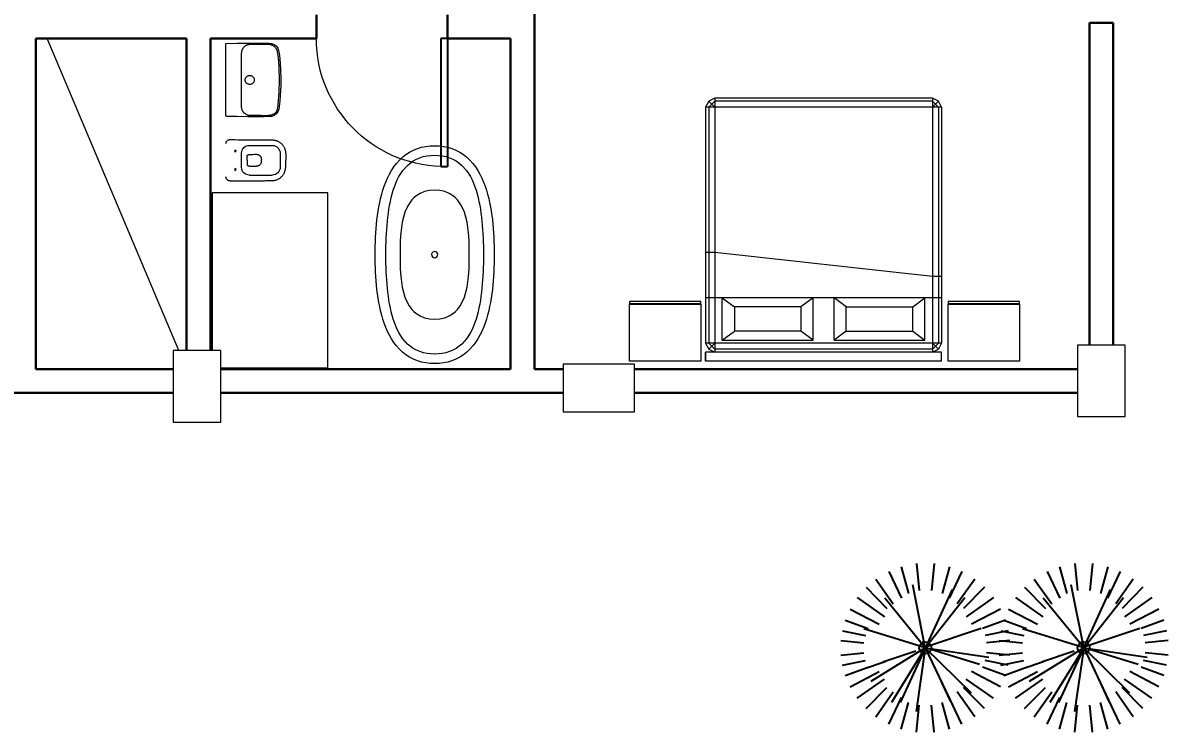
# Model space of a CAD drawing. Header units: inches. Extents: x 675 to 51927, y 19035 to 68555.
# Drawn here: x 34664 to 44280, y 25242 to 31198 of the extents above; entities that cross this region are included whole.
import ezdxf

# ---------------------------------------------------------------- set-up
doc = ezdxf.new("R2010")
doc.units = ezdxf.units.IN
doc.header["$LTSCALE"] = 0.5
doc.header["$MEASUREMENT"] = 0
for name, color, linetype in [('00 plants', 87, 'Continuous'), ('DOOR Single', 242, 'Continuous'), ('WINDOW_TEXT', 7, 'Continuous')]:
    doc.layers.add(name, color=color, linetype=linetype)
for name, color, linetype, lineweight in [('00I-FURN', 30, 'Continuous', 9), ('Column', 192, 'Continuous', 13), ('Wall', 113, 'Continuous', 50)]:
    doc.layers.add(name, color=color, linetype=linetype, lineweight=lineweight)
doc.styles.add('_TCH_WINDOW', font='SIMPLEX', dxfattribs={"height": 3.5, "bigfont": 'GBCBIG'})

# ---------------------------------------------------------------- blocks, each defined once
blk = doc.blocks.new('V1')
at = {"layer": '00I-FURN'}
for p, q in [((15921.4, 30970.8), (15917.9, 30948.6)), ((15928.3, 30992), (15921.4, 30970.8)), ((15941, 31010.5), (15928.3, 30992)), ((15929.9, 30959.9), (15931.8, 30966.1)), ((15931.8, 30966.1), (15934, 30972.2)), ((15934, 30972.2), (15936.7, 30978.1)), ((15936.7, 30978.1), (15939.7, 30983.8)), ((15939.7, 30983.8), (15943.3, 30989.2)), ((15958.6, 31023.9), (15941, 31010.5)), ((15943.3, 30989.2), (15947.3, 30994.4)), ((15947.3, 30994.4), (15951.7, 30999.2)), ((15951.7, 30999.2), (15956.5, 31003.7)), ((15956.5, 31003.7), (15961.7, 31007.7)), ((15979.7, 31030.6), (15958.6, 31023.9)), ((15961.7, 31007.7), (15967.1, 31011.3)), ((15967.1, 31011.3), (15969.9, 31012.9)), ((15969.9, 31012.9), (15972.8, 31014.4)), ((15972.8, 31014.4), (15975.8, 31015.8)), ((15975.8, 31015.8), (15978.8, 31017)), ((15978.8, 31017), (15981.8, 31018.1)), ((16002.2, 31032.8), (15979.7, 31030.6)), ((15981.8, 31018.1), (15984.9, 31019)), ((15984.9, 31019), (15991.2, 31020.6)), ((15991.2, 31020.6), (15997.6, 31021.6)), ((15997.6, 31021.6), (16004.1, 31022.4)), ((16047.1, 31033.3), (16002.2, 31032.8)), ((16004.1, 31022.4), (16017.4, 31023.1)), ((16017.4, 31023.1), (16030.7, 31023.2)), ((16030.7, 31023.2), (16082.9, 31023.1)), ((16091.9, 31033.6), (16047.1, 31033.3)), ((16082.9, 31023.1), (16135.1, 31022.6)), ((16136.7, 31033.8), (16091.9, 31033.6)), ((16135.1, 31022.6), (16148.4, 31022.6)), ((16181.6, 31033.7), (16136.7, 31033.8)), ((16148.4, 31022.6), (16161.6, 31022.2)), ((16161.6, 31022.2), (16168.2, 31021.7)), ((16168.2, 31021.7), (16174.6, 31020.7)), ((16174.6, 31020.7), (16180.9, 31019.4)), ((16180.9, 31019.4), (16184, 31018.5)), ((16271.3, 31033.1), (16181.6, 31033.7)), ((16184, 31018.5), (16187.1, 31017.5)), ((16187.1, 31017.5), (16190.1, 31016.4)), ((16190.1, 31016.4), (16193.1, 31015.1)), ((16193.1, 31015.1), (16196, 31013.7)), ((16196, 31013.7), (16198.9, 31012.1)), ((16198.9, 31012.1), (16201.7, 31010.4)), ((16201.7, 31010.4), (16204.4, 31008.6)), ((16204.4, 31008.6), (16207, 31006.7)), ((16207, 31006.7), (16209.5, 31004.6)), ((16209.5, 31004.6), (16212, 31002.5)), ((16212, 31002.5), (16214.3, 31000.2)), ((16214.3, 31000.2), (16216.5, 30997.8)), ((16216.5, 30997.8), (16218.6, 30995.4)), ((16218.6, 30995.4), (16220.6, 30992.8)), ((16220.6, 30992.8), (16222.4, 30990.2)), ((16222.4, 30990.2), (16224.1, 30987.5)), ((16224.1, 30987.5), (16225.7, 30984.7)), ((16225.7, 30984.7), (16227.1, 30981.8)), ((16227.1, 30981.8), (16228.4, 30978.9)), ((16228.4, 30978.9), (16229.5, 30975.9)), ((16229.5, 30975.9), (16230.5, 30972.8)), ((16230.5, 30972.8), (16232.2, 30966.6)), ((16232.2, 30966.6), (16233.4, 30960.2)), ((16361, 31031.8), (16271.3, 31033.1)), ((16362.1, 31031.6), (16361, 31031.8)), ((16363.1, 31030.9), (16362.1, 31031.6)), ((16363.7, 31029.9), (16363.1, 31030.9)), ((16364, 31028.8), (16363.7, 31029.9)), ((16364, 30724.9), (16364, 31028.8)), ((15912.7, 30904), (15908.9, 30859.3)), ((15917.9, 30948.6), (15912.7, 30904)), ((15916.5, 30830), (15919.9, 30882.1)), ((15919.9, 30882.1), (15924.9, 30934.1)), ((15924.9, 30934.1), (15927, 30947.1)), ((15927, 30947.1), (15929.9, 30959.9)), ((16233.4, 30960.2), (16234.3, 30953.6)), ((16234.3, 30953.6), (16235, 30947)), ((16235, 30947), (16235.7, 30933.7)), ((16235.7, 30933.7), (16236.6, 30724.9)), ((15905.8, 30814.6), (15903.3, 30724.9)), ((15908.9, 30859.3), (15905.8, 30814.6)), ((15915.1, 30725.6), (15916.5, 30830)), ((15903.3, 30724.9), (15904.3, 30680.1)), ((15904.3, 30680.1), (15905.8, 30635.3)), ((15917.9, 30621.2), (15915.1, 30725.6)), ((16126.7, 30728.6), (16126.5, 30724.9)), ((16126.5, 30724.9), (16126.7, 30721.2)), ((16127.2, 30732.2), (16126.7, 30728.6)), ((16126.7, 30721.2), (16127.2, 30717.5)), ((16128.1, 30735.8), (16127.2, 30732.2)), ((16127.2, 30717.5), (16128.1, 30713.9)), ((16129.4, 30739.3), (16128.1, 30735.8)), ((16128.1, 30713.9), (16129.4, 30710.4)), ((16130.9, 30742.6), (16129.4, 30739.3)), ((16129.4, 30710.4), (16130.9, 30707.1)), ((16132.8, 30745.8), (16130.9, 30742.6)), ((16130.9, 30707.1), (16132.8, 30703.9)), ((16135, 30748.8), (16132.8, 30745.8)), ((16132.8, 30703.9), (16135, 30700.9)), ((16137.5, 30751.5), (16135, 30748.8)), ((16135, 30700.9), (16137.5, 30698.2)), ((16140.3, 30754), (16137.5, 30751.5)), ((16137.5, 30698.2), (16140.3, 30695.7)), ((16143.3, 30756.2), (16140.3, 30754)), ((16140.3, 30695.7), (16143.3, 30693.5)), ((16146.4, 30758.1), (16143.3, 30756.2)), ((16143.3, 30693.5), (16146.4, 30691.6)), ((16149.8, 30759.7), (16146.4, 30758.1)), ((16146.4, 30691.6), (16149.8, 30690)), ((16153.3, 30761), (16149.8, 30759.7)), ((16149.8, 30690), (16153.3, 30688.7)), ((16156.9, 30761.9), (16153.3, 30761)), ((16153.3, 30688.7), (16156.9, 30687.8)), ((16160.5, 30762.4), (16156.9, 30761.9)), ((16156.9, 30687.8), (16160.5, 30687.3)), ((16164.2, 30762.6), (16160.5, 30762.4)), ((16160.5, 30687.3), (16164.2, 30687.1)), ((16167.9, 30762.4), (16164.2, 30762.6)), ((16164.2, 30687.1), (16167.9, 30687.3)), ((16171.6, 30761.9), (16167.9, 30762.4)), ((16167.9, 30687.3), (16171.6, 30687.8)), ((16175.2, 30761), (16171.6, 30761.9)), ((16171.6, 30687.8), (16175.2, 30688.7)), ((16178.7, 30759.7), (16175.2, 30761)), ((16175.2, 30688.7), (16178.7, 30690)), ((16182, 30758.1), (16178.7, 30759.7)), ((16178.7, 30690), (16182, 30691.6)), ((16185.2, 30756.2), (16182, 30758.1)), ((16182, 30691.6), (16185.2, 30693.5)), ((16188.2, 30754), (16185.2, 30756.2)), ((16185.2, 30693.5), (16188.2, 30695.7)), ((16190.9, 30751.5), (16188.2, 30754)), ((16188.2, 30695.7), (16190.9, 30698.2)), ((16193.4, 30748.8), (16190.9, 30751.5)), ((16190.9, 30698.2), (16193.4, 30700.9)), ((16195.6, 30745.8), (16193.4, 30748.8)), ((16193.4, 30700.9), (16195.6, 30703.9)), ((16197.5, 30742.6), (16195.6, 30745.8)), ((16195.6, 30703.9), (16197.5, 30707.1)), ((16199.1, 30739.3), (16197.5, 30742.6)), ((16197.5, 30707.1), (16199.1, 30710.4)), ((16200.3, 30735.8), (16199.1, 30739.3)), ((16199.1, 30710.4), (16200.3, 30713.9)), ((16201.2, 30732.2), (16200.3, 30735.8)), ((16200.3, 30713.9), (16201.2, 30717.5)), ((16201.8, 30728.6), (16201.2, 30732.2)), ((16201.2, 30717.5), (16201.8, 30721.2)), ((16201.9, 30724.9), (16201.8, 30728.6)), ((16201.8, 30721.2), (16201.9, 30724.9)), ((16236.6, 30724.9), (16236.7, 30516)), ((16364, 30420.9), (16364, 30724.9)), ((15905.8, 30635.3), (15908.9, 30590.5)), ((15908.9, 30590.5), (15912.7, 30545.8)), ((15926.8, 30517.2), (15917.9, 30621.2)), ((15912.7, 30545.8), (15917.9, 30501.3)), ((15917.9, 30501.3), (15921.3, 30479)), ((15929.6, 30490.6), (15926.8, 30517.2)), ((15930.6, 30484.3), (15929.6, 30490.6)), ((15931.9, 30478.2), (15930.6, 30484.3)), ((16232.7, 30483.3), (16230.9, 30477.1)), ((16234.1, 30489.7), (16232.7, 30483.3)), ((16235.1, 30496.2), (16234.1, 30489.7)), ((16235.9, 30502.8), (16235.1, 30496.2)), ((16236.7, 30516), (16235.9, 30502.8)), ((15921.3, 30479), (15928.3, 30457.9)), ((15928.3, 30457.9), (15941, 30439.3)), ((15933.5, 30472.4), (15931.9, 30478.2)), ((15934.4, 30469.7), (15933.5, 30472.4)), ((15935.5, 30467.1), (15934.4, 30469.7)), ((15936.7, 30464.5), (15935.5, 30467.1)), ((15937.9, 30462.1), (15936.7, 30464.5)), ((15939.3, 30459.8), (15937.9, 30462.1)), ((15940.8, 30457.5), (15939.3, 30459.8)), ((15942.3, 30455.4), (15940.8, 30457.5)), ((15941, 30439.3), (15958.7, 30425.8)), ((15944, 30453.4), (15942.3, 30455.4)), ((15945.7, 30451.5), (15944, 30453.4)), ((15947.6, 30449.7), (15945.7, 30451.5)), ((15949.5, 30447.9), (15947.6, 30449.7)), ((15951.5, 30446.3), (15949.5, 30447.9)), ((15953.5, 30444.7), (15951.5, 30446.3)), ((15955.7, 30443.3), (15953.5, 30444.7)), ((15960.2, 30440.6), (15955.7, 30443.3)), ((15958.7, 30425.8), (15979.7, 30419.1)), ((15964.9, 30438.2), (15960.2, 30440.6)), ((15969.8, 30436.2), (15964.9, 30438.2)), ((15975, 30434.4), (15969.8, 30436.2)), ((15980.3, 30432.9), (15975, 30434.4)), ((15979.7, 30419.1), (16002.2, 30417)), ((15985.9, 30431.6), (15980.3, 30432.9)), ((15997.6, 30429.7), (15985.9, 30431.6)), ((16010.2, 30428.5), (15997.6, 30429.7)), ((16002.2, 30417), (16047.1, 30416.4)), ((16037.5, 30427.7), (16010.2, 30428.5)), ((16067.8, 30427.9), (16037.5, 30427.7)), ((16047.1, 30416.4), (16091.9, 30416.2)), ((16132.2, 30427.9), (16067.8, 30427.9)), ((16091.9, 30416.2), (16136.7, 30416)), ((16147, 30427.9), (16132.2, 30427.9)), ((16136.7, 30416), (16181.6, 30416.1)), ((16160.9, 30428.3), (16147, 30427.9)), ((16167.5, 30428.9), (16160.9, 30428.3)), ((16174, 30429.8), (16167.5, 30428.9)), ((16180.3, 30431.2), (16174, 30429.8)), ((16183.4, 30432), (16180.3, 30431.2)), ((16181.6, 30416.1), (16271.3, 30416.7)), ((16186.4, 30433), (16183.4, 30432)), ((16189.5, 30434.2), (16186.4, 30433)), ((16192.4, 30435.4), (16189.5, 30434.2)), ((16198.2, 30438.4), (16192.4, 30435.4)), ((16203.8, 30441.8), (16198.2, 30438.4)), ((16209, 30445.8), (16203.8, 30441.8)), ((16211.5, 30447.9), (16209, 30445.8)), ((16213.9, 30450.1), (16211.5, 30447.9)), ((16216.2, 30452.4), (16213.9, 30450.1)), ((16218.3, 30454.9), (16216.2, 30452.4)), ((16220.4, 30457.4), (16218.3, 30454.9)), ((16222.3, 30460), (16220.4, 30457.4)), ((16224.1, 30462.7), (16222.3, 30460)), ((16225.7, 30465.4), (16224.1, 30462.7)), ((16227.2, 30468.3), (16225.7, 30465.4)), ((16228.6, 30471.2), (16227.2, 30468.3)), ((16229.8, 30474.1), (16228.6, 30471.2)), ((16230.9, 30477.1), (16229.8, 30474.1)), ((16271.3, 30416.7), (16361, 30418)), ((15908.6, 30108), (15908.6, 29993)), ((16167.8, 30175.5), (15974.7, 30174.5)), ((16232.5, 29990), (16232.5, 30111)), ((16066.6, 30043.3), (16066.6, 30057.7)), ((16167.8, 29925.6), (15974.7, 29926.5))]:
    blk.add_line(p, q, dxfattribs=at)
for centre in [(16285.1, 30128), (16285.1, 29973)]:
    blk.add_circle(centre, 7.5, dxfattribs=at)
for centre, radius, start, end in [((16330.5, 30190), 33.6, 0.00414, 49.20854), ((15975.1, 30108), 66.5, 90.29498, 180), ((16168.1, 30111), 64.5, 0, 90.29498), ((15975.1, 29993), 66.5, 180, 269.70502), ((16168.1, 29990), 64.5, 269.70502, 0), ((16330.5, 29911), 33.6, 310.81433, 359.99742)]:
    blk.add_arc(centre, radius, start, end, dxfattribs=at)
for points, knots in [([(15974.3, 30221.6), (15971.6, 30221.4), (15966.3, 30221.1), (15957.4, 30219.9), (15947.8, 30217.8), (15937.5, 30214.4), (15927.8, 30210.3), (15919, 30205.5), (15910.8, 30200.2), (15903.1, 30194.2), (15896, 30187.6), (15889.4, 30180.4), (15883.4, 30172.6), (15878.1, 30164.3), (15873.5, 30155.7), (15869.7, 30146.7), (15866.7, 30137.4), (15864.4, 30127.9), (15862.9, 30118.1), (15862.7, 30111.5), (15862.5, 30108.1)], [0, 0, 0, 0, 0.045687, 0.091373, 0.15284, 0.214444, 0.275914, 0.33116, 0.3866, 0.442041, 0.497288, 0.5529, 0.608712, 0.664523, 0.720132, 0.77556, 0.831189, 0.886816, 0.94224, 1, 1, 1, 1]), ([(16329.8, 30223.8), (16270.6, 30223.5), (16211.3, 30223), (16137.3, 30222.5), (16122.4, 30222.4), (16100.2, 30222.3), (16092.8, 30222.3), (16078, 30222.2), (16070.6, 30222.1), (16048.4, 30222), (16033.6, 30221.9), (16011.3, 30221.8), (16003.9, 30221.8), (15992.8, 30221.7), (15989.1, 30221.7), (15983.6, 30221.7), (15981.7, 30221.6), (15978.9, 30221.6), (15978, 30221.6), (15976.1, 30221.6), (15975.2, 30221.6), (15974.3, 30221.6)], [0, 0, 0, 0, 0.5, 0.5, 0.625, 0.625, 0.6875, 0.6875, 0.75, 0.75, 0.875, 0.875, 0.9375, 0.9375, 0.96875, 0.96875, 0.984375, 0.984375, 0.992187, 0.992187, 1, 1, 1, 1]), ([(16352.1, 30215.7), (16350.9, 30216.7), (16350.1, 30217.3), (16348.9, 30218.1), (16348.4, 30218.4), (16347.6, 30218.9), (16347.2, 30219.2), (16345, 30220.4), (16343.3, 30221.2), (16340.5, 30222.2), (16339.6, 30222.5), (16338.1, 30222.8), (16337.7, 30223), (16336.7, 30223.2), (16336.2, 30223.3), (16333.8, 30223.7), (16331.8, 30223.8), (16329.8, 30223.8)], [0, 0, 0, 0, 0.125, 0.125, 0.1875, 0.1875, 0.25, 0.25, 0.5, 0.5, 0.625, 0.625, 0.6875, 0.6875, 0.75, 0.75, 1, 1, 1, 1]), ([(15862.5, 30108.1), (15862.5, 30102.8), (15862.4, 30083.6), (15862.4, 30064.4), (15862.4, 30050.5)], [0, 0, 0, 0, 0.277738, 1, 1, 1, 1]), ([(16110.1, 30100.9), (16109.9, 30100.9), (16109.5, 30100.9), (16109, 30100.9), (16108.4, 30100.9), (16107.8, 30100.9), (16107.3, 30100.9), (16106.7, 30100.9), (16106.1, 30100.8), (16105.6, 30100.8), (16105, 30100.7), (16104.4, 30100.7), (16103.9, 30100.6), (16103.3, 30100.6), (16102.7, 30100.5), (16102.2, 30100.4), (16101.6, 30100.3), (16101.1, 30100.2), (16100.2, 30100.1), (16099, 30099.8), (16097.4, 30099.4), (16095.5, 30098.8), (16093.5, 30098.1), (16091, 30097.1), (16088.2, 30095.7), (16085.2, 30093.8), (16082.2, 30091.6), (16079.6, 30089.2), (16077, 30086.5), (16074.6, 30083.4), (16072.1, 30079.5), (16070.5, 30076.2), (16069.6, 30074), (16069.2, 30073), (16068.8, 30072), (16068.5, 30071), (16068.2, 30069.9), (16067.9, 30068.8), (16067.7, 30067.7), (16067.4, 30066.6), (16067.2, 30065.4), (16067, 30064.2), (16066.9, 30062.9), (16066.8, 30061.7), (16066.7, 30060.4), (16066.6, 30059.1), (16066.6, 30058.2), (16066.6, 30057.7)], [0, 0, 0, 0, 0.008226, 0.016444, 0.024655, 0.032862, 0.041066, 0.049267, 0.057466, 0.065666, 0.073868, 0.082072, 0.09028, 0.098494, 0.106714, 0.114942, 0.123179, 0.131426, 0.139686, 0.160741, 0.185305, 0.213382, 0.244976, 0.280089, 0.330912, 0.383221, 0.437023, 0.492326, 0.541013, 0.599203, 0.666895, 0.744087, 0.758741, 0.773738, 0.789079, 0.804764, 0.820793, 0.837166, 0.853883, 0.870944, 0.888349, 0.906097, 0.92419, 0.942627, 0.961407, 0.980532, 1, 1, 1, 1]), ([(16165.8, 30098.9), (16162.7, 30099), (16156.5, 30099.2), (16147.2, 30099.6), (16131.8, 30100.1), (16119.4, 30100.5), (16110.1, 30100.9)], [0, 0, 0, 0, 0.166649, 0.333411, 0.500175, 1, 1, 1, 1]), ([(16185.6, 30085.8), (16185.7, 30086.1), (16185.7, 30086.3), (16185.8, 30086.9), (16185.8, 30087.2), (16185.8, 30087.8), (16185.7, 30088.1), (16185.6, 30088.5), (16185.6, 30088.7), (16185.5, 30089), (16185.5, 30089.2), (16185.3, 30089.6), (16185.2, 30089.9), (16185, 30090.4), (16184.9, 30090.5), (16184.7, 30090.8), (16184.7, 30090.9), (16184.4, 30091.3), (16184.2, 30091.6), (16183.8, 30092), (16183.6, 30092.3), (16183, 30092.9), (16182.6, 30093.3), (16181.7, 30094), (16181.2, 30094.3), (16179.9, 30095.2), (16179, 30095.7), (16177.1, 30096.6), (16176.1, 30096.9), (16174.2, 30097.6), (16173.2, 30097.9), (16171.1, 30098.3), (16170.1, 30098.5), (16168, 30098.8), (16166.9, 30098.9), (16165.8, 30098.9)], [0, 0, 0, 0, 0.03125, 0.03125, 0.0625, 0.0625, 0.09375, 0.09375, 0.109375, 0.109375, 0.125, 0.125, 0.15625, 0.15625, 0.171875, 0.171875, 0.1875, 0.1875, 0.21875, 0.21875, 0.25, 0.25, 0.3125, 0.3125, 0.375, 0.375, 0.5, 0.5, 0.625, 0.625, 0.75, 0.75, 0.875, 0.875, 1, 1, 1, 1]), ([(15862.5, 29992.9), (15862.5, 29998.2), (15862.4, 30017.4), (15862.4, 30036.6), (15862.4, 30050.5)], [0, 0, 0, 0, 0.277738, 1, 1, 1, 1]), ([(16066.6, 30043.3), (16066.6, 30040.3), (16066.9, 30037.4), (16067.7, 30033.1), (16068, 30031.7), (16068.9, 30028.8), (16069.4, 30027.5), (16071, 30023.4), (16072.4, 30020.9), (16075.6, 30016.1), (16077.5, 30013.9), (16081.5, 30010), (16083.7, 30008.2), (16088.5, 30005.2), (16091, 30003.9), (16094.9, 30002.4), (16096.2, 30002), (16098.3, 30001.4), (16098.9, 30001.2), (16100.3, 30000.9), (16101, 30000.8), (16104.4, 30000.2), (16107.3, 30000), (16110.1, 30000.2)], [0, 0, 0, 0, 0.125, 0.125, 0.1875, 0.1875, 0.25, 0.25, 0.375, 0.375, 0.5, 0.5, 0.625, 0.625, 0.75, 0.75, 0.8125, 0.8125, 0.84375, 0.84375, 0.875, 0.875, 1, 1, 1, 1]), ([(16165.8, 30002.1), (16162.7, 30002), (16156.5, 30001.8), (16147.2, 30001.5), (16131.8, 30000.9), (16119.4, 30000.5), (16110.1, 30000.2)], [0, 0, 0, 0, 0.166649, 0.333411, 0.500175, 1, 1, 1, 1]), ([(16185.6, 30015.2), (16185.7, 30014.9), (16185.7, 30014.7), (16185.8, 30014.1), (16185.8, 30013.8), (16185.8, 30013.2), (16185.7, 30012.9), (16185.6, 30012.5), (16185.6, 30012.3), (16185.5, 30012), (16185.5, 30011.9), (16185.3, 30011.4), (16185.2, 30011.1), (16185, 30010.7), (16184.9, 30010.5), (16184.7, 30010.2), (16184.7, 30010.1), (16184.4, 30009.7), (16184.2, 30009.4), (16183.8, 30009), (16183.6, 30008.7), (16183, 30008.1), (16182.6, 30007.7), (16181.7, 30007), (16181.2, 30006.7), (16179.9, 30005.8), (16179, 30005.3), (16177.1, 30004.4), (16176.1, 30004.1), (16174.2, 30003.4), (16173.2, 30003.1), (16171.1, 30002.7), (16170.1, 30002.5), (16168, 30002.2), (16166.9, 30002.1), (16165.8, 30002.1)], [0, 0, 0, 0, 0.03125, 0.03125, 0.0625, 0.0625, 0.09375, 0.09375, 0.109375, 0.109375, 0.125, 0.125, 0.15625, 0.15625, 0.171875, 0.171875, 0.1875, 0.1875, 0.21875, 0.21875, 0.25, 0.25, 0.3125, 0.3125, 0.375, 0.375, 0.5, 0.5, 0.625, 0.625, 0.75, 0.75, 0.875, 0.875, 1, 1, 1, 1]), ([(16186.2, 30050.5), (16186.2, 30052), (16186.2, 30053.5), (16186.1, 30055.7), (16186.1, 30056.5), (16186.1, 30058), (16186.1, 30058.7), (16186, 30062.4), (16185.9, 30065.4), (16185.8, 30069.8), (16185.8, 30071.3), (16185.7, 30074.2), (16185.7, 30075.7), (16185.7, 30080), (16185.7, 30082.9), (16185.6, 30085.8)], [0, 0, 0, 0, 0.125, 0.125, 0.1875, 0.1875, 0.25, 0.25, 0.5, 0.5, 0.625, 0.625, 0.75, 0.75, 1, 1, 1, 1]), ([(16186.2, 30050.5), (16186.2, 30049), (16186.2, 30047.5), (16186.1, 30045.3), (16186.1, 30044.5), (16186.1, 30043.1), (16186.1, 30042.3), (16186, 30038.6), (16185.9, 30035.6), (16185.8, 30031.2), (16185.8, 30029.7), (16185.7, 30026.8), (16185.7, 30025.3), (16185.7, 30021), (16185.7, 30018.1), (16185.6, 30015.2)], [0, 0, 0, 0, 0.125, 0.125, 0.1875, 0.1875, 0.25, 0.25, 0.5, 0.5, 0.625, 0.625, 0.75, 0.75, 1, 1, 1, 1]), ([(15974.3, 29879.5), (15971.6, 29879.6), (15966.3, 29879.9), (15957.4, 29881.1), (15947.8, 29883.3), (15937.5, 29886.6), (15927.8, 29890.7), (15919, 29895.5), (15910.8, 29900.8), (15903.1, 29906.8), (15896, 29913.4), (15889.4, 29920.7), (15883.4, 29928.4), (15878.1, 29936.7), (15873.5, 29945.3), (15869.7, 29954.3), (15866.7, 29963.6), (15864.4, 29973.1), (15862.9, 29982.9), (15862.7, 29989.5), (15862.5, 29992.9)], [0, 0, 0, 0, 0.045687, 0.091373, 0.15284, 0.214444, 0.275914, 0.33116, 0.3866, 0.442041, 0.497288, 0.5529, 0.608712, 0.664523, 0.720132, 0.77556, 0.831189, 0.886816, 0.94224, 1, 1, 1, 1]), ([(16329.8, 29877.2), (16270.6, 29877.5), (16211.3, 29878), (16137.3, 29878.5), (16122.4, 29878.6), (16100.2, 29878.7), (16092.8, 29878.8), (16078, 29878.8), (16070.6, 29878.9), (16048.4, 29879), (16033.6, 29879.1), (16011.3, 29879.2), (16003.9, 29879.2), (15992.8, 29879.3), (15989.1, 29879.3), (15983.6, 29879.4), (15981.7, 29879.4), (15978.9, 29879.4), (15978, 29879.4), (15976.1, 29879.4), (15975.2, 29879.4), (15974.3, 29879.5)], [0, 0, 0, 0, 0.5, 0.5, 0.625, 0.625, 0.6875, 0.6875, 0.75, 0.75, 0.875, 0.875, 0.9375, 0.9375, 0.96875, 0.96875, 0.984375, 0.984375, 0.992187, 0.992187, 1, 1, 1, 1]), ([(16329.8, 29877.2), (16330.5, 29877.2), (16332.3, 29877.2), (16335.1, 29877.5), (16338.2, 29878.1), (16341.3, 29879), (16344.4, 29880.3), (16347.3, 29881.8), (16349.9, 29883.5), (16351.4, 29884.7), (16352.1, 29885.3)], [0, 0, 0, 0, 0.0851159, 0.2134022, 0.3486192, 0.4827037, 0.6175376, 0.7538046, 0.8895639, 1, 1, 1, 1])]:
    blk.add_open_spline(points, degree=3, knots=knots, dxfattribs=at)
blk = doc.blocks.new('$DorLib2D$00000001')
for p, q in [((0.45, 0.975), (0.5, 0.975)), ((0.45, 0), (0.45, 0.975)), ((0.5, 0), (0.5, 0.975)), ((0.5, 0), (0.45, 0))]:
    blk.add_line(p, q)
at = {"lineweight": 13}
blk.add_arc((0.475, 0), 0.975, 91.46928, 180, dxfattribs=at)

msp = doc.modelspace()

# ---------------------------------------------------------------- linework, layer by layer
at = {"layer": '00 plants'}
for p, q in [((42166.3, 26656.9), (42189.9, 26431.5)), ((42316.1, 26656.9), (42292.5, 26431.5)), ((43496.4, 26656.9), (43520, 26431.5)), ((43646.2, 26656.9), (43622.6, 26431.5)), ((41934.2, 26591.2), (42041.6, 26367)), ((42039, 26631.5), (42099.1, 26407.2)), ((42443.4, 26631.5), (42383.3, 26407.2)), ((42548.2, 26591.2), (42440.8, 26367)), ((43264.3, 26591.2), (43371.7, 26367)), ((43369.1, 26631.5), (43429.2, 26407.2)), ((43773.5, 26631.5), (43713.4, 26407.2)), ((43878.3, 26591.2), (43770.9, 26367)), ((41744.3, 26458.5), (41919.2, 26281.2)), ((41826.5, 26527.5), (41972.7, 26318.7)), ((42241.2, 25949.7), (42135.7, 26478.2)), ((42655.9, 26527.5), (42509.7, 26318.7)), ((42738, 26458.5), (42563.2, 26281.2)), ((43074.4, 26458.5), (43249.3, 26281.2)), ((43156.6, 26527.5), (43302.8, 26318.7)), ((43571.3, 25949.7), (43465.8, 26478.2)), ((43986, 26527.5), (43839.8, 26318.7)), ((44068.1, 26458.5), (43893.3, 26281.2)), ((41668.6, 26371.5), (41897.4, 26211.2)), ((42241.2, 25949.7), (41901.5, 26368.1)), ((42466.3, 26439.3), (42030, 25490.3)), ((42241.2, 25949.7), (42574.3, 26373.3)), ((42813.8, 26371.5), (42584.9, 26211.2)), ((42998.6, 26371.5), (43227.5, 26211.2)), ((43571.3, 25949.7), (43231.6, 26368.1)), ((43571.3, 25949.7), (43796.4, 26439.3)), ((43571.3, 25949.7), (43904.4, 26373.3)), ((44143.9, 26371.5), (43915, 26211.2)), ((41609.2, 26276), (41853.2, 26148.1)), ((42873.1, 26276), (42629.1, 26148.1)), ((42939.3, 26276), (43183.3, 26148.1)), ((44203.2, 26276), (43959.2, 26148.1)), ((41569.1, 26182.4), (41760.1, 26112.9)), ((42913.2, 26182.4), (42722.3, 26112.9)), ((42899.2, 26182.4), (43090.2, 26112.9)), ((44243.3, 26182.4), (44052.4, 26112.9)), ((41544.8, 26094.1), (41738.8, 26054.4)), ((42697.4, 25809.2), (41726.1, 26108.3)), ((42711.6, 26112.6), (42233.7, 25952.5)), ((42937.6, 26094.1), (42743.6, 26054.4)), ((42874.9, 26094.1), (43068.9, 26054.4)), ((44027.5, 25809.2), (43056.2, 26108.3)), ((44041.7, 26112.6), (43563.8, 25952.5)), ((44267.7, 26094.1), (44073.7, 26054.4)), ((41532.6, 26010.5), (41726.2, 25992.6)), ((42949.8, 26010.5), (42756.2, 25992.6)), ((42862.7, 26010.5), (43056.2, 25992.6)), ((44279.9, 26010.5), (44086.3, 25992.6)), ((41532.6, 25888.8), (41726.2, 25906.8)), ((42241.2, 25949.7), (41782.9, 25666.2)), ((42161.7, 25923.1), (41885.6, 25830.6)), ((42241.2, 25949.7), (41956.5, 25492.1)), ((42241.2, 25949.7), (42164.3, 25416.3)), ((42241.2, 25949.7), (42774.6, 25872.8)), ((42241.2, 25949.7), (42625.7, 25572)), ((42241.2, 25949.7), (42471.8, 25462.6)), ((42949.8, 25888.8), (42756.2, 25906.8)), ((42862.7, 25888.8), (43056.2, 25906.8)), ((43571.3, 25949.7), (43113, 25666.2)), ((43491.8, 25923.1), (43215.6, 25830.6)), ((43571.3, 25949.7), (43286.6, 25492.1)), ((43571.3, 25949.7), (43360.1, 25490.3)), ((43571.3, 25949.7), (43494.4, 25416.3)), ((43571.3, 25949.7), (44104.7, 25872.8)), ((43571.3, 25949.7), (43955.7, 25572)), ((43571.3, 25949.7), (43801.9, 25462.6)), ((44279.9, 25888.8), (44086.3, 25906.8)), ((41544.8, 25805.3), (41738.8, 25844.9)), ((41569.1, 25717), (41760.1, 25786.5)), ((41730.8, 25776.6), (41904.4, 25835.4)), ((42913.2, 25717), (42722.3, 25786.5)), ((42937.6, 25805.3), (42743.6, 25844.9)), ((42874.9, 25805.3), (43068.9, 25844.9)), ((42899.2, 25717), (43090.2, 25786.5)), ((43060.9, 25776.6), (43234.5, 25835.4)), ((44243.3, 25717), (44052.4, 25786.5)), ((44267.7, 25805.3), (44073.7, 25844.9)), ((41609.2, 25623.4), (41853.2, 25751.3)), ((41668.6, 25527.9), (41897.4, 25688.2)), ((42813.8, 25527.9), (42584.9, 25688.2)), ((42873.1, 25623.4), (42629.1, 25751.3)), ((42939.3, 25623.4), (43183.3, 25751.3)), ((42998.6, 25527.9), (43227.5, 25688.2)), ((44143.9, 25527.9), (43915, 25688.2)), ((44203.2, 25623.4), (43959.2, 25751.3)), ((41744.3, 25440.8), (41919.2, 25618.1)), ((41826.5, 25371.9), (41972.7, 25580.7)), ((42456.1, 25500.6), (42380.9, 25657.6)), ((42655.9, 25371.9), (42509.7, 25580.7)), ((42738, 25440.8), (42563.2, 25618.1)), ((43074.4, 25440.8), (43249.3, 25618.1)), ((43156.6, 25371.9), (43302.8, 25580.7)), ((43786.2, 25500.6), (43711, 25657.6)), ((43986, 25371.9), (43839.8, 25580.7)), ((44068.1, 25440.8), (43893.3, 25618.1)), ((41934.2, 25308.2), (42041.6, 25532.4)), ((42039, 25267.8), (42099.1, 25492.2)), ((42443.4, 25267.8), (42383.3, 25492.2)), ((42548.2, 25308.2), (42440.8, 25532.4)), ((43264.3, 25308.2), (43371.7, 25532.4)), ((43369.1, 25267.8), (43429.2, 25492.2)), ((43773.5, 25267.8), (43713.4, 25492.2)), ((43878.3, 25308.2), (43770.9, 25532.4)), ((42166.3, 25242.4), (42189.9, 25467.8)), ((42316.1, 25242.4), (42292.5, 25467.8)), ((43496.4, 25242.4), (43520, 25467.8)), ((43646.2, 25242.4), (43622.6, 25467.8))]:
    msp.add_line(p, q, dxfattribs=at)
for centre in [(42241.2, 25949.7), (43571.3, 25949.7)]:
    msp.add_circle(centre, 50.8, dxfattribs=at)
at = {"layer": '00I-FURN'}
for p, q in [((35973.5, 28445.8), (34867.2, 31065.6)), ((40422.3, 30540.9), (40396.9, 30490.1)), ((40396.9, 30490.1), (40396.9, 28508.9)), ((42378.1, 30490.1), (40396.9, 30490.1)), ((40473.1, 30566.3), (40422.3, 30540.9)), ((40447.7, 30515.5), (40422.3, 30540.9)), ((40447.7, 30515.5), (40422.3, 30490.1)), ((40422.3, 30490.1), (40422.3, 28508.9)), ((40473.1, 30540.9), (40447.7, 30515.5)), ((40473.1, 30490.1), (40447.7, 30515.5)), ((42301.9, 30566.3), (40473.1, 30566.3)), ((40473.1, 30566.3), (40473.1, 28432.7)), ((42301.9, 30540.9), (40473.1, 30540.9)), ((42352.7, 30540.9), (42301.9, 30566.3)), ((42301.9, 30566.3), (42301.9, 28432.7)), ((42327.3, 30515.5), (42301.9, 30540.9)), ((42301.9, 30490.1), (42327.3, 30515.5)), ((42327.3, 30515.5), (42352.7, 30540.9)), ((42352.7, 30490.1), (42327.3, 30515.5)), ((42378.1, 30490.1), (42352.7, 30540.9)), ((42352.7, 30490.1), (42352.7, 28508.9)), ((42378.1, 30490.1), (42378.1, 28508.9)), ((37879.7, 30093), (37910.3, 30112.8)), ((37910.3, 30112.8), (37942.7, 30129.6)), ((37942.7, 30129.6), (37976.7, 30143.3)), ((37976.7, 30143.3), (38011.9, 30153.6)), ((38011.9, 30153.6), (38048, 30160.6)), ((38048, 30160.6), (38084.6, 30164.7)), ((38084.6, 30164.7), (38121.4, 30166.1)), ((38121.4, 30166.1), (38158.2, 30164.7)), ((38158.2, 30164.7), (38194.8, 30160.6)), ((38194.8, 30160.6), (38230.9, 30153.6)), ((38230.9, 30153.6), (38266.1, 30143.3)), ((38266.1, 30143.3), (38300.1, 30129.6)), ((38300.1, 30129.6), (38332.5, 30112.8)), ((38332.5, 30112.8), (38363.1, 30093)), ((37779.1, 29989.5), (37800.9, 30018.4)), ((37800.9, 30018.4), (37824.9, 30045.5)), ((37824.9, 30045.5), (37851.1, 30070.4)), ((37851.1, 30070.4), (37879.7, 30093)), ((37893.2, 30001.6), (37916.2, 30021.1)), ((37916.2, 30021.1), (37941.1, 30038.4)), ((37941.1, 30038.4), (37967.9, 30053.3)), ((37967.9, 30053.3), (37996.3, 30065.5)), ((37996.3, 30065.5), (38026.2, 30074.8)), ((38026.2, 30074.8), (38057.3, 30081.3)), ((38057.3, 30081.3), (38089.1, 30085)), ((38089.1, 30085), (38121.4, 30086.2)), ((38121.4, 30086.2), (38153.7, 30085)), ((38153.7, 30085), (38185.5, 30081.3)), ((38185.5, 30081.3), (38216.6, 30074.8)), ((38216.6, 30074.8), (38246.5, 30065.5)), ((38246.5, 30065.5), (38274.9, 30053.3)), ((38274.9, 30053.3), (38301.7, 30038.4)), ((38301.7, 30038.4), (38326.6, 30021.1)), ((38326.6, 30021.1), (38349.6, 30001.6)), ((38363.1, 30093), (38391.7, 30070.4)), ((38391.7, 30070.4), (38417.9, 30045.5)), ((38417.9, 30045.5), (38441.9, 30018.4)), ((38441.9, 30018.4), (38463.7, 29989.5)), ((37725.7, 29895.2), (37741.7, 29927.6)), ((37741.7, 29927.6), (37759.4, 29959.1)), ((37759.4, 29959.1), (37779.1, 29989.5)), ((37807.3, 29879.6), (37821.1, 29906.8)), ((37821.1, 29906.8), (37836.4, 29932.7)), ((37836.4, 29932.7), (37853.5, 29957.2)), ((37853.5, 29957.2), (37893.2, 30001.6)), ((38349.6, 30001.6), (38389.3, 29957.2)), ((38389.3, 29957.2), (38406.4, 29932.7)), ((38406.4, 29932.7), (38421.7, 29906.8)), ((38421.7, 29906.8), (38435.5, 29879.6)), ((38463.7, 29989.5), (38483.4, 29959.1)), ((38483.4, 29959.1), (38501.1, 29927.6)), ((38501.1, 29927.6), (38517.1, 29895.2)), ((37687.2, 29793.8), (37698.7, 29828.1)), ((37698.7, 29828.1), (37711.5, 29861.9)), ((37711.5, 29861.9), (37725.7, 29895.2)), ((37773.8, 29792.4), (37783.8, 29822.3)), ((37783.8, 29822.3), (37794.9, 29851.4)), ((37794.9, 29851.4), (37807.3, 29879.6)), ((38435.5, 29879.6), (38447.9, 29851.4)), ((38447.9, 29851.4), (38459, 29822.3)), ((38459, 29822.3), (38469, 29792.4)), ((38517.1, 29895.2), (38531.3, 29861.9)), ((38531.3, 29861.9), (38544.1, 29828.1)), ((38544.1, 29828.1), (38555.6, 29793.8)), ((37223.7, 29771.7), (36253.7, 29771.7)), ((36253.7, 29771.7), (36253.7, 28445.8)), ((37223.7, 28301.7), (37223.7, 29771.7)), ((37659.9, 29688.5), (37667.9, 29723.9)), ((37667.9, 29723.9), (37677, 29759)), ((37677, 29759), (37687.2, 29793.8)), ((37749.6, 29699.1), (37756.8, 29730.7)), ((37756.8, 29730.7), (37764.8, 29761.9)), ((37764.8, 29761.9), (37773.8, 29792.4)), ((37946.9, 29727.6), (37931, 29711.2)), ((37964.3, 29742.4), (37946.9, 29727.6)), ((37999.3, 29764.8), (37964.3, 29742.4)), ((38037.4, 29780.9), (37999.3, 29764.8)), ((38078.9, 29790.9), (38037.4, 29780.9)), ((38121.4, 29794.2), (38078.9, 29790.9)), ((38163.9, 29790.9), (38121.4, 29794.2)), ((38205.4, 29780.9), (38163.9, 29790.9)), ((38243.5, 29764.8), (38205.4, 29780.9)), ((38278.5, 29742.4), (38243.5, 29764.8)), ((38295.9, 29727.6), (38278.5, 29742.4)), ((38311.9, 29711.2), (38295.9, 29727.6)), ((38469, 29792.4), (38478, 29761.9)), ((38478, 29761.9), (38486, 29730.7)), ((38486, 29730.7), (38493.2, 29699.1)), ((38555.6, 29793.8), (38565.8, 29759)), ((38565.8, 29759), (38574.9, 29723.9)), ((38574.9, 29723.9), (38582.9, 29688.5)), ((37646.7, 29616.9), (37652.8, 29652.8)), ((37652.8, 29652.8), (37659.9, 29688.5)), ((37732.6, 29601), (37737.6, 29634.2)), ((37737.6, 29634.2), (37743.2, 29666.9)), ((37743.2, 29666.9), (37749.6, 29699.1)), ((37896, 29662.1), (37870.7, 29607.4)), ((37912.2, 29687.5), (37896, 29662.1)), ((37931, 29711.2), (37912.2, 29687.5)), ((38330.6, 29687.5), (38311.9, 29711.2)), ((38346.8, 29662.1), (38330.6, 29687.5)), ((38372.1, 29607.4), (38346.8, 29662.1)), ((38493.2, 29699.1), (38499.6, 29666.9)), ((38499.6, 29666.9), (38505.2, 29634.2)), ((38505.2, 29634.2), (38510.2, 29601)), ((38582.9, 29688.5), (38590, 29652.8)), ((38590, 29652.8), (38596.1, 29616.9)), ((37632.9, 29508.1), (37636.8, 29544.5)), ((37636.8, 29544.5), (37641.4, 29580.8)), ((37641.4, 29580.8), (37646.7, 29616.9)), ((37721.5, 29499), (37724.7, 29533.4)), ((37724.7, 29533.4), (37728.4, 29567.4)), ((37728.4, 29567.4), (37732.6, 29601)), ((37848.4, 29524.7), (37836.7, 29434.5)), ((37870.7, 29607.4), (37848.4, 29524.7)), ((38394.4, 29524.7), (38372.1, 29607.4)), ((38406.1, 29434.5), (38394.4, 29524.7)), ((38510.2, 29601), (38514.4, 29567.4)), ((38514.4, 29567.4), (38518.2, 29533.4)), ((38518.2, 29533.4), (38521.3, 29499)), ((38596.1, 29616.9), (38601.4, 29580.8)), ((38601.4, 29580.8), (38606, 29544.5)), ((38606, 29544.5), (38609.9, 29508.1)), ((37624.9, 29398.5), (37627, 29435.1)), ((37627, 29435.1), (37629.7, 29471.7)), ((37629.7, 29471.7), (37632.9, 29508.1)), ((37714.9, 29394.1), (37716.6, 29429.3)), ((37716.6, 29429.3), (37718.8, 29464.3)), ((37718.8, 29464.3), (37721.5, 29499)), ((37836.7, 29434.5), (37832.7, 29371.2)), ((38410.1, 29371.2), (38406.1, 29434.5)), ((38521.3, 29499), (38524, 29464.3)), ((38524, 29464.3), (38526.2, 29429.3)), ((38526.2, 29429.3), (38527.9, 29394.1)), ((38609.9, 29508.1), (38613.1, 29471.7)), ((38613.1, 29471.7), (38615.8, 29435.1)), ((38615.8, 29435.1), (38617.9, 29398.5)), ((37622.2, 29325.2), (37623.3, 29361.9)), ((37623.3, 29361.9), (37624.9, 29398.5)), ((37712.7, 29323.1), (37713.6, 29358.6)), ((37713.6, 29358.6), (37714.9, 29394.1)), ((37832.7, 29371.2), (37830.9, 29311.5)), ((38411.9, 29311.5), (38410.1, 29371.2)), ((38527.9, 29394.1), (38529.2, 29358.6)), ((38529.2, 29358.6), (38530.1, 29323.1)), ((38617.9, 29398.5), (38619.5, 29361.9)), ((38619.5, 29361.9), (38620.6, 29325.2)), ((37621.4, 29251.7), (37621.6, 29288.4)), ((37621.6, 29214.9), (37621.4, 29251.7)), ((37621.6, 29288.4), (37622.2, 29325.2)), ((37712, 29251.7), (37712.2, 29287.4)), ((37712.2, 29216), (37712, 29251.7)), ((37712.2, 29287.4), (37712.7, 29323.1)), ((37830.9, 29311.5), (37830.5, 29251.7)), ((37830.5, 29251.7), (37830.9, 29191.9)), ((38099.8, 29266.1), (38095.9, 29256.8)), ((38095.9, 29256.8), (38097.4, 29241.7)), ((38097.4, 29241.7), (38103, 29233.3)), ((38107, 29273.3), (38099.8, 29266.1)), ((38103, 29233.3), (38111.5, 29227.7)), ((38121.4, 29277.7), (38107, 29273.3)), ((38131.4, 29275.7), (38121.4, 29277.7)), ((38131.3, 29227.7), (38139.8, 29233.3)), ((38139.8, 29270.1), (38131.4, 29275.7)), ((38145.4, 29261.6), (38139.8, 29270.1)), ((38139.8, 29233.3), (38145.4, 29241.7)), ((38147.4, 29251.7), (38145.4, 29261.6)), ((38145.4, 29241.7), (38147.4, 29251.7)), ((38412.4, 29251.7), (38411.9, 29311.5)), ((38411.9, 29191.9), (38412.4, 29251.7)), ((38530.1, 29323.1), (38530.6, 29287.4)), ((38530.6, 29287.4), (38530.8, 29251.7)), ((38530.8, 29251.7), (38530.6, 29216)), ((38620.6, 29325.2), (38621.2, 29288.4)), ((38621.2, 29288.4), (38621.4, 29251.7)), ((38621.4, 29251.7), (38621.2, 29214.9)), ((40473.1, 29270.9), (40396.9, 29270.9)), ((42301.9, 29067.7), (40473.1, 29270.9)), ((37622.3, 29178.2), (37621.6, 29214.9)), ((37623.4, 29141.5), (37622.3, 29178.2)), ((37624.9, 29104.8), (37623.4, 29141.5)), ((37712.7, 29180.3), (37712.2, 29216)), ((37713.6, 29144.8), (37712.7, 29180.3)), ((37714.9, 29109.3), (37713.6, 29144.8)), ((37830.9, 29191.9), (37832.6, 29132.2)), ((38111.5, 29227.7), (38121.4, 29225.7)), ((38121.4, 29225.7), (38131.3, 29227.7)), ((38410.2, 29132.2), (38411.9, 29191.9)), ((38529.2, 29144.8), (38527.9, 29109.3)), ((38530.1, 29180.3), (38529.2, 29144.8)), ((38530.6, 29216), (38530.1, 29180.3)), ((38619.5, 29141.5), (38617.9, 29104.8)), ((38620.6, 29178.2), (38619.5, 29141.5)), ((38621.2, 29214.9), (38620.6, 29178.2)), ((37627.1, 29068.2), (37624.9, 29104.8)), ((37629.7, 29031.7), (37627.1, 29068.2)), ((37716.6, 29074.1), (37714.9, 29109.3)), ((37718.8, 29039.1), (37716.6, 29074.1)), ((37832.6, 29132.2), (37836.7, 29068.9)), ((37836.7, 29068.9), (37848.5, 28978.8)), ((38394.3, 28978.8), (38406.1, 29068.9)), ((38406.1, 29068.9), (38410.2, 29132.2)), ((38526.2, 29074.1), (38524, 29039.1)), ((38527.9, 29109.3), (38526.2, 29074.1)), ((38615.8, 29068.2), (38613.1, 29031.7)), ((38617.9, 29104.8), (38615.8, 29068.2)), ((42378.1, 29067.7), (42301.9, 29067.7)), ((37633, 28995.2), (37629.7, 29031.7)), ((37636.8, 28958.9), (37633, 28995.2)), ((37641.4, 28922.7), (37636.8, 28958.9)), ((37721.5, 29004.4), (37718.8, 29039.1)), ((37724.7, 28970), (37721.5, 29004.4)), ((37728.4, 28935.9), (37724.7, 28970)), ((37848.5, 28978.8), (37870.7, 28896)), ((38372.1, 28896), (38394.3, 28978.8)), ((38518.2, 28970), (38514.4, 28935.9)), ((38521.3, 29004.4), (38518.1, 28969.9)), ((38524, 29039.1), (38521.3, 29004.4)), ((38606, 28958.9), (38601.4, 28922.7)), ((38609.8, 28995.2), (38606, 28958.9)), ((38613.1, 29031.7), (38609.8, 28995.2)), ((37646.6, 28886.6), (37641.4, 28922.7)), ((37652.7, 28850.7), (37646.6, 28886.6)), ((37659.7, 28815.1), (37652.7, 28850.7)), ((37732.7, 28902.3), (37728.4, 28935.9)), ((37737.6, 28869.1), (37732.7, 28902.3)), ((37743.2, 28836.4), (37737.6, 28869.1)), ((37870.7, 28896), (37887.2, 28857.2)), ((37887.2, 28857.2), (37908.5, 28820.8)), ((38334.4, 28820.8), (38355.6, 28857.2)), ((38355.6, 28857.2), (38372.1, 28896)), ((38505.2, 28869.1), (38499.6, 28836.4)), ((38510.2, 28902.3), (38505.2, 28869.1)), ((38514.4, 28935.9), (38510.2, 28902.3)), ((38590.1, 28850.7), (38583.1, 28815.1)), ((38596.2, 28886.6), (38590.1, 28850.7)), ((38601.4, 28922.7), (38596.2, 28886.6)), ((39756.9, 28859.1), (39756.9, 28837.6)), ((40356.9, 28859.1), (39756.9, 28859.1)), ((40356.9, 28837.6), (40356.9, 28859.1)), ((42378.1, 28889.9), (40396.9, 28889.9)), ((40536.6, 28534.3), (40536.6, 28889.9)), ((40536.6, 28889.9), (40638.2, 28813.7)), ((41298.6, 28889.9), (41197, 28813.7)), ((41298.6, 28534.3), (41298.6, 28889.9)), ((41476.4, 28534.3), (41476.4, 28889.9)), ((41578, 28813.7), (41476.4, 28889.9)), ((42136.8, 28813.7), (42238.4, 28889.9)), ((42238.4, 28534.3), (42238.4, 28889.9)), ((42433.2, 28859.1), (42433.2, 28837.6)), ((43033.2, 28859.1), (42433.2, 28859.1)), ((43033.2, 28837.6), (43033.2, 28859.1)), ((37667.7, 28779.6), (37659.7, 28815.1)), ((37676.8, 28744.5), (37667.7, 28779.6)), ((37749.6, 28804.2), (37743.2, 28836.4)), ((37756.8, 28772.5), (37749.6, 28804.2)), ((37764.9, 28741.5), (37756.8, 28772.5)), ((37908.5, 28820.8), (37930.9, 28792.1)), ((37930.9, 28792.1), (37947, 28775.8)), ((37947, 28775.8), (37964.5, 28761)), ((37964.5, 28761), (37999.3, 28738.7)), ((38243.5, 28738.7), (38278.3, 28761)), ((38278.3, 28761), (38295.8, 28775.8)), ((38295.8, 28775.8), (38311.9, 28792.1)), ((38311.9, 28792.1), (38334.4, 28820.8)), ((38486, 28772.5), (38477.9, 28741.5)), ((38493.2, 28804.2), (38486, 28772.5)), ((38499.6, 28836.4), (38493.2, 28804.2)), ((38575.1, 28779.6), (38566, 28744.5)), ((38583.1, 28815.1), (38575.1, 28779.6)), ((40356.9, 28837.6), (39756.9, 28837.6)), ((39756.9, 28356.5), (39756.9, 28836.5)), ((39756.9, 28836.5), (40356.9, 28836.5)), ((40356.9, 28836.5), (40356.9, 28356.5)), ((41197, 28813.7), (40638.2, 28813.7)), ((40638.2, 28813.7), (40638.2, 28610.5)), ((41197, 28813.7), (41197, 28610.5)), ((41578, 28610.5), (41578, 28813.7)), ((41578, 28813.7), (42136.8, 28813.7)), ((42136.8, 28610.5), (42136.8, 28813.7)), ((43033.2, 28837.6), (42433.2, 28837.6)), ((42433.2, 28356.5), (42433.2, 28836.5)), ((42433.2, 28836.5), (43033.2, 28836.5)), ((43033.2, 28836.5), (43033.2, 28356.5)), ((37687.1, 28709.7), (37676.8, 28744.5)), ((37698.6, 28675.2), (37687.1, 28709.7)), ((37711.5, 28641.2), (37698.6, 28675.2)), ((37773.9, 28711.1), (37764.9, 28741.5)), ((37783.9, 28681.3), (37773.9, 28711.1)), ((37795, 28652.3), (37783.9, 28681.3)), ((37999.3, 28738.7), (38037.4, 28722.5)), ((38037.4, 28722.5), (38078.9, 28712.5)), ((38078.9, 28712.5), (38121.4, 28709.2)), ((38121.4, 28709.2), (38163.9, 28712.5)), ((38163.9, 28712.5), (38205.4, 28722.5)), ((38205.4, 28722.5), (38243.5, 28738.7)), ((38458.9, 28681.3), (38447.8, 28652.3)), ((38468.9, 28711.1), (38458.9, 28681.3)), ((38477.9, 28741.5), (38468.9, 28711.1)), ((38544.2, 28675.2), (38531.3, 28641.2)), ((38555.7, 28709.7), (38544.2, 28675.2)), ((38566, 28744.5), (38555.7, 28709.7)), ((37725.9, 28607.7), (37711.5, 28641.2)), ((37741.9, 28575.2), (37725.9, 28607.7)), ((37759.6, 28543.7), (37741.9, 28575.2)), ((37807.3, 28624.2), (37795, 28652.3)), ((37821.1, 28597.1), (37807.3, 28624.2)), ((37836.4, 28571), (37821.1, 28597.1)), ((37853.5, 28546.2), (37836.4, 28571)), ((38406.4, 28571), (38389.3, 28546.2)), ((38421.7, 28597.1), (38406.4, 28571)), ((38435.5, 28624.2), (38421.7, 28597.1)), ((38447.8, 28652.3), (38435.5, 28624.2)), ((38500.9, 28575.2), (38483.2, 28543.7)), ((38516.9, 28607.7), (38500.9, 28575.2)), ((38531.3, 28641.2), (38516.9, 28607.7)), ((40536.6, 28534.3), (40638.2, 28610.5)), ((41197, 28610.5), (40638.2, 28610.5)), ((41298.6, 28534.3), (41197, 28610.5)), ((41578, 28610.5), (41476.4, 28534.3)), ((41578, 28610.5), (42136.8, 28610.5)), ((42136.8, 28610.5), (42238.4, 28534.3)), ((37779.3, 28513.5), (37759.6, 28543.7)), ((37801, 28484.9), (37779.3, 28513.5)), ((37824.9, 28458.1), (37801, 28484.9)), ((37872.3, 28523), (37853.5, 28546.2)), ((37893.2, 28501.5), (37872.3, 28523)), ((37916.1, 28482), (37893.2, 28501.5)), ((37941.1, 28464.7), (37916.1, 28482)), ((37967.9, 28449.9), (37941.1, 28464.7)), ((38301.7, 28464.7), (38274.9, 28449.9)), ((38326.7, 28482), (38301.7, 28464.7)), ((38349.6, 28501.5), (38326.7, 28482)), ((38370.5, 28523), (38349.6, 28501.5)), ((38389.3, 28546.2), (38370.5, 28523)), ((38441.8, 28484.9), (38417.9, 28458.1)), ((38463.5, 28513.5), (38441.8, 28484.9)), ((38483.2, 28543.7), (38463.5, 28513.5)), ((40396.9, 28508.9), (40422.3, 28458.1)), ((42378.1, 28508.9), (40396.9, 28508.9)), ((40422.3, 28508.9), (40447.7, 28483.5)), ((40447.7, 28483.5), (40422.3, 28458.1)), ((40473.1, 28508.9), (40447.7, 28483.5)), ((40447.7, 28483.5), (40473.1, 28458.1)), ((40536.6, 28534.3), (41298.6, 28534.3)), ((41476.4, 28534.3), (42238.4, 28534.3)), ((42301.9, 28508.9), (42327.3, 28483.5)), ((42301.9, 28458.1), (42327.3, 28483.5)), ((42352.7, 28508.9), (42327.3, 28483.5)), ((42327.3, 28483.5), (42352.7, 28458.1)), ((42378.1, 28508.9), (42352.7, 28458.1)), ((37851, 28433.3), (37824.9, 28458.1)), ((37879.6, 28410.8), (37851, 28433.3)), ((37910.2, 28390.9), (37879.6, 28410.8)), ((37942.7, 28373.9), (37910.2, 28390.9)), ((37976.7, 28360.1), (37942.7, 28373.9)), ((37996.3, 28437.8), (37967.9, 28449.9)), ((38026.3, 28428.6), (37996.3, 28437.8)), ((38057.3, 28422.2), (38026.3, 28428.6)), ((38089.2, 28418.4), (38057.3, 28422.2)), ((38121.4, 28417.2), (38089.2, 28418.4)), ((38153.6, 28418.4), (38121.4, 28417.2)), ((38185.5, 28422.2), (38153.6, 28418.4)), ((38216.5, 28428.6), (38185.5, 28422.2)), ((38246.5, 28437.8), (38216.5, 28428.6)), ((38274.9, 28449.9), (38246.5, 28437.8)), ((38300.1, 28373.9), (38266.1, 28360.1)), ((38332.6, 28390.9), (38300.1, 28373.9)), ((38363.2, 28410.8), (38332.6, 28390.9)), ((38391.8, 28433.3), (38363.2, 28410.8)), ((38417.9, 28458.1), (38391.8, 28433.3)), ((40396.9, 28356.5), (40396.9, 28432.7)), ((42378.1, 28432.7), (40396.9, 28432.7)), ((40396.9, 28432.7), (40396.9, 28356.5)), ((40422.3, 28458.1), (40473.1, 28432.7)), ((42301.9, 28458.1), (40473.1, 28458.1)), ((42301.9, 28432.7), (42352.7, 28458.1)), ((42378.1, 28356.5), (42378.1, 28432.7)), ((36326.5, 28301.7), (37223.7, 28301.7)), ((38011.8, 28349.8), (37976.7, 28360.1)), ((38047.9, 28342.7), (38011.8, 28349.8)), ((38084.5, 28338.6), (38047.9, 28342.7)), ((38121.4, 28337.3), (38084.5, 28338.6)), ((38158.3, 28338.6), (38121.4, 28337.3)), ((38194.9, 28342.7), (38158.3, 28338.6)), ((38231, 28349.8), (38194.9, 28342.7)), ((38266.1, 28360.1), (38231, 28349.8)), ((40356.9, 28356.5), (39756.9, 28356.5)), ((42378.1, 28356.5), (40396.9, 28356.5)), ((43033.2, 28356.5), (42433.2, 28356.5))]:
    msp.add_line(p, q, dxfattribs=at)
at = {"layer": 'Column'}
for p, q in [((43919.7, 28491.3), (43519.7, 28491.3)), ((43519.7, 28491.3), (43519.7, 27891.3)), ((43919.7, 27891.3), (43919.7, 28491.3)), ((36326.5, 28445.8), (35926.5, 28445.8)), ((35926.5, 28445.8), (35926.5, 27845.8)), ((36326.5, 27845.8), (36326.5, 28445.8)), ((39799.1, 28331.3), (39199.1, 28331.3)), ((39199.1, 28331.3), (39199.1, 27931.3)), ((39799.1, 27931.3), (39799.1, 28331.3)), ((39199.1, 27931.3), (39799.1, 27931.3)), ((43519.7, 27891.3), (43919.7, 27891.3)), ((35926.5, 27845.8), (36326.5, 27845.8))]:
    msp.add_line(p, q, dxfattribs=at)
at = {"layer": 'Wall', "lineweight": 30}
for p, q in [((38958.7, 32716.2), (38958.7, 28291.3)), ((37128.7, 31265.6), (37128.7, 31065.6)), ((38228.7, 31065.6), (38228.7, 31265.6)), ((43619.7, 28491.3), (43619.7, 31197.9)), ((43619.7, 31197.9), (43819.7, 31197.9)), ((43819.7, 31197.9), (43819.7, 28491.3)), ((34771.4, 31065.6), (34771.4, 28291.3)), ((34771.4, 31065.6), (36038.7, 31065.6)), ((36038.7, 31065.6), (36038.7, 28445.8)), ((36238.7, 31065.6), (37128.7, 31065.6)), ((36238.7, 31065.6), (36238.7, 28445.8)), ((38228.7, 31065.6), (38758.7, 31065.6)), ((38758.7, 31065.6), (38758.7, 28291.3)), ((34771.4, 28291.3), (35926.5, 28291.3)), ((36326.5, 28291.3), (38758.7, 28291.3)), ((38958.7, 28291.3), (39199.1, 28291.3)), ((39799.1, 28291.3), (43519.7, 28291.3)), ((35926.5, 28091.3), (34369.7, 28091.3)), ((39199.1, 28091.3), (36326.5, 28091.3)), ((43519.7, 28091.3), (39799.1, 28091.3))]:
    msp.add_line(p, q, dxfattribs=at)

# ---------------------------------------------------------------- block references
at = {"layer": 'DOOR Single'}
ref = msp.add_blockref('$DorLib2D$00000001', (37678.7, 31065.6), dxfattribs=dict(at, xscale=-1100, yscale=1100, zscale=1100, rotation=180))
ref.add_attrib('A', 'M1123', (37228.7, 31291.8), dxfattribs={"layer": 'WINDOW_TEXT', "ltscale": 20, "height": 297.5, "style": '_TCH_WINDOW', "width": 0.705882})
at = {"layer": 'Wall', "xscale": -1}
msp.add_blockref('V1', (52732.8, -6), dxfattribs=at)

doc.saveas('drawing.dxf')
